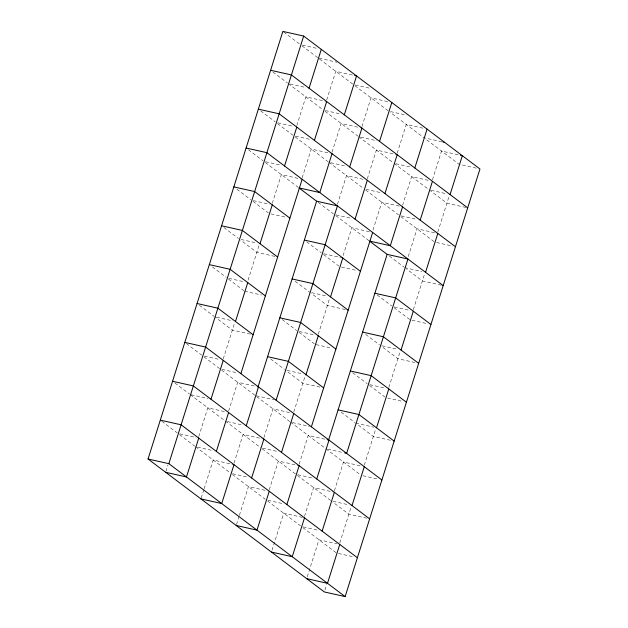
<?xml version="1.0" encoding="UTF-8"?>
<svg xmlns="http://www.w3.org/2000/svg" width="628" height="628" viewBox="0 0 628 628"><rect width="100%" height="100%" fill="white"/><g stroke="black" fill="none" stroke-linecap="round" stroke-linejoin="round"><path stroke-width="0.47" stroke-dasharray="3.14 2.35" d="M165.965 471.377L168.006 464.901M198.77 436.539L207.813 407.847L224.832 411.662M223.285 358.792L234.66 322.698M248.091 280.119L259.176 244.951M272.309 203.299L281.36 174.608L301.212 179.059M296.824 125.553L305.867 96.861L325.728 101.312M201.219 497.965L203.849 489.636M204.139 488.71L213.19 460.018L233.043 464.469M228.655 410.963L237.698 382.264L254.717 386.087M302.194 177.716L311.245 149.024L330.147 153.263M326.709 99.97L335.752 71.278L352.771 75.093M234.024 463.126L243.075 434.435L262.928 438.886M332.079 152.133L341.13 123.441L360.982 127.892M236.481 524.545L239.103 516.216M239.401 515.29L248.445 486.598L267.355 490.837M263.909 437.543L272.96 408.852L289.979 412.667M337.456 204.304L346.499 175.612L363.518 179.427M361.964 126.558L371.015 97.866L388.033 101.681M269.286 489.714L278.33 461.023L298.182 465.474M293.794 411.96L305.467 374.94M318.31 334.214L329.692 298.119M343.116 255.541L351.868 227.776L371.729 232.227M367.341 178.721L376.384 150.029L396.237 154.48M272.026 550.207L283.699 513.186L302.61 517.425M299.171 464.131L308.215 435.44L325.233 439.255M373.001 229.966L381.753 202.192L399.722 206.22M397.226 153.138L406.269 124.446L424.23 128.473M304.541 516.295L313.584 487.603L333.444 492.054M402.595 205.309L411.638 176.617L428.657 180.432M307.288 576.794L318.961 539.774L336.922 543.801M334.426 490.711L343.469 462.02L361.438 466.047M408.263 256.546L417.016 228.78L436.868 233.231M432.48 179.726L441.531 151.034L459.492 155.061M324.911 590.085L326.662 584.535M339.795 542.882L351.178 506.788M364.311 465.136L375.693 429.034M388.826 387.39L400.209 351.288M413.342 309.635L424.716 273.541M437.849 231.889L449.232 195.795M302.39 45.114L317.517 48.505M319.071 58.2L337.032 62.227M355.275 84.992L370.402 88.383M290.136 83.987L306.205 87.59M390.53 111.58L406.606 115.183M325.39 110.575L341.459 114.178M441.861 141.771L423.9 137.744L390.176 112.31M360.645 137.163L376.721 140.766M277.874 122.86L293.001 126.259M476.173 168.139L459.154 164.324L425.431 138.898M295.505 136.158L310.632 139.549M395.907 163.743L411.034 167.134M330.76 162.738L345.887 166.13M431.161 190.331L446.288 193.722M265.62 161.741L281.689 165.345M465.811 207.436L446.9 203.197L429.269 189.907M366.022 189.326L381.149 192.718M401.276 215.914L416.403 219.305M336.137 214.909L351.264 218.301M253.359 200.615L269.436 204.218M436.531 242.494L452.607 246.097M270.99 213.905L286.117 217.296M404.754 267.654L421.773 271.469M323.875 253.783L342.786 258.022M241.105 239.488L256.232 242.879M441.296 285.183L422.385 280.944L406.292 268.808M341.506 267.073L356.633 270.464M274.805 256.381L256.844 252.354L240.744 240.218M394.392 306.951L410.461 310.554M311.621 292.656L327.69 296.259M228.851 278.361L244.92 281.964M412.023 320.241L428.092 323.852M345.322 309.549L327.361 305.522L311.26 293.386M244.582 291.227L261.601 295.042M382.138 345.824L397.265 349.215M299.36 331.529L314.487 334.92M216.589 317.234L232.666 320.837M414.888 362.513L397.869 358.698L380.246 345.4M316.049 344.607L332.118 348.21M250.289 334.127L232.329 330.1L214.698 316.81M369.876 384.697L385.003 388.088M287.106 370.402L303.175 374.005M204.336 356.107L219.462 359.499M387.507 397.995L403.576 401.598M319.864 387.084L302.845 383.268L285.214 369.978M221.967 369.397L238.036 373.001M256.271 395.773L274.24 399.8M355.731 423.146L373.691 427.173M191.132 394.769L208.151 398.584M390.373 440.259L373.362 436.444L357.261 424.308M292.475 422.565L309.494 426.388M227.336 421.569L243.405 425.172M327.738 449.153L343.806 452.757M262.59 448.149L278.667 451.752M179.82 433.854L195.897 437.457M362.992 475.741L379.061 479.345M197.451 447.144L213.52 450.747M297.853 474.737L313.921 478.34M232.705 473.732L247.832 477.123M333.107 501.317L348.234 504.716M366.807 518.218L348.846 514.191L332.746 502.055M267.968 500.32L283.095 503.711M303.222 526.9L318.349 530.291M338.476 553.488L353.603 556.879M283.636 31.981L299.729 44.117M302.029 45.852L353.383 84.568M354.914 85.73L388.638 111.156M272.913 72.008L287.475 82.99M288.244 83.563L323.499 110.151M325.029 111.305L357.991 136.158M358.753 136.739L393.246 162.746M394.015 163.319L428.508 189.326M260.651 110.881L275.221 121.863M277.521 123.598L292.844 135.153M295.144 136.888L328.106 161.741M328.868 162.314L363.361 188.322M365.661 190.056L398.615 214.909M400.915 216.644L434.639 242.07M248.398 149.754L262.959 160.737M265.259 162.471L298.221 187.325M318.145 202.349L333.476 213.905M335.776 215.639L369.5 241.066M389.431 256.098L403.992 267.073M236.905 189.209L250.705 199.61M253.006 201.345L268.337 212.9M306.652 241.796L321.222 252.778M323.522 254.513L338.845 266.076M377.169 294.972L391.731 305.946M394.031 307.681L410.131 319.817M223.882 227.501L238.444 238.483M295.168 281.25L309.73 292.232M365.684 334.418L379.477 344.827M212.397 266.955L226.19 277.356M228.49 279.091L243.821 290.646M282.145 319.55L296.706 330.524M299.007 332.259L314.338 343.822M352.653 372.718L367.223 383.7M369.523 385.435L384.846 396.99M199.374 305.247L213.936 316.229M270.652 358.996L284.445 369.397M341.169 412.172L354.961 422.573M186.351 343.547L201.674 355.103M203.974 356.837L220.075 368.974M221.606 370.127L289.822 421.569M290.583 422.142L325.076 448.149M325.846 448.73L360.339 474.737M174.859 382.994L189.421 393.976M190.19 394.557L224.675 420.564M225.444 421.145L260.699 447.725M262.237 448.879L295.961 474.313M297.491 475.467L331.215 500.893M161.836 421.294L177.167 432.849M179.467 434.584L194.79 446.147M195.559 446.72L230.052 472.727M232.352 474.462L265.306 499.315M267.606 501.05L300.561 525.903M302.861 527.63L336.584 553.064"/><path stroke-width="0.94" d="M148.043 459.013L282.867 31.4L303.669 36.063L479.957 168.987L345.133 596.6L324.331 591.937L148.043 459.013L168.846 463.676L345.133 596.6M168.846 463.676L303.669 36.063M198.731 438.093L186.469 476.966L165.674 472.303M210.984 399.22L223.246 360.346M235.5 321.473L247.754 282.6M260.016 243.727L272.269 204.854M284.531 165.98L296.785 127.107M309.039 88.226L321.3 49.353M216.362 451.383L228.616 412.51M240.869 373.636L302.154 179.27M314.416 140.397L326.67 101.524M257.959 387.233L316.614 201.188L298.983 187.898L319.785 192.561L332.039 153.687M233.985 464.681L221.731 503.554L200.929 498.891M246.247 425.808L258.501 386.934M344.301 114.814L356.555 75.941L354.663 75.517M251.616 477.971L263.87 439.098M276.132 400.224L337.417 205.858L316.614 201.188M349.67 166.977L361.924 128.104M269.247 491.261L256.985 530.134L236.191 525.471M281.501 452.388L293.755 413.514M306.017 374.641L318.27 335.768M330.524 296.895L342.786 258.022M355.04 219.148L367.301 180.275M379.555 141.402L391.809 102.529M286.87 504.559L299.132 465.686M311.386 426.812L372.671 232.439M384.925 193.565L397.186 154.692M328.766 439.474L387.131 254.364L369.5 241.066L390.302 245.736L402.556 206.855M304.502 517.849L292.248 556.722L271.445 552.059M316.755 478.976L329.017 440.102L327.125 439.679M414.81 167.982L427.071 129.109M322.133 531.139L334.386 492.266M420.187 220.153L432.441 181.28M339.756 544.437L327.502 583.31L306.7 578.647M352.018 505.564L364.271 466.683M376.525 427.809L388.787 388.936M401.041 350.063L413.303 311.19M425.556 272.317L437.81 233.443M450.072 194.57L462.326 155.697L460.434 155.273M270.613 70.273L291.416 74.936L467.695 207.86M442.811 141.983L444.695 142.407M258.359 109.146L279.154 113.809L455.441 246.733M246.097 148.02L266.9 152.683L443.187 285.607M233.844 186.893L254.638 191.556L289.901 218.144M387.131 254.364L407.925 259.026L346.64 453.392L344.756 452.969M304.36 240.069L325.155 244.732L360.417 271.312M221.582 225.766L242.384 230.429L277.639 257.017M374.869 293.237L395.671 297.9L430.926 324.488M292.099 278.942L312.901 283.605L348.155 310.185M209.328 264.639L230.131 269.302L265.385 295.89M362.615 332.11L383.418 336.773L418.672 363.361M279.845 317.815L300.639 322.478L335.901 349.058M197.074 303.512L217.869 308.183L253.131 334.763M350.361 370.983L371.156 375.646L406.418 402.234M267.583 356.688L288.385 361.351L323.64 387.931M184.813 342.393L205.615 347.056L381.903 479.98M338.099 409.856L358.902 414.519L394.156 441.107M172.559 381.267L193.361 385.93L369.641 518.854M160.305 420.14L181.1 424.803L357.387 557.727"/></g></svg>
